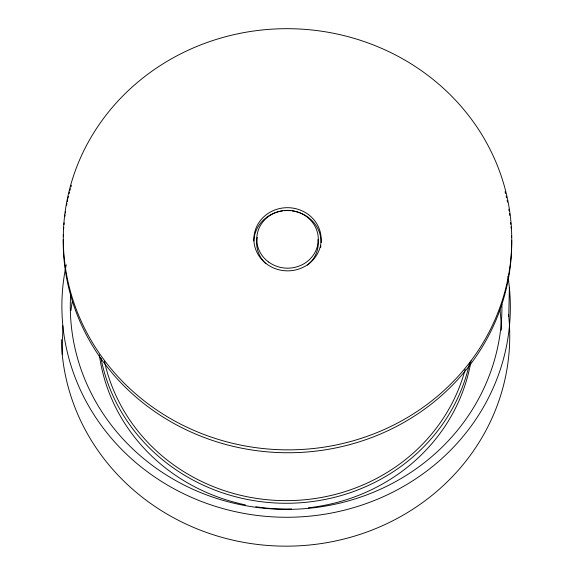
<?xml version="1.0" encoding="UTF-8"?>
<svg xmlns="http://www.w3.org/2000/svg" width="574" height="574" viewBox="0 0 574 574"><rect width="100%" height="100%" fill="white"/><g stroke="black" fill="none" stroke-linecap="round" stroke-linejoin="round"><path stroke-width="0.86" d="M62.25 354.632L62.853 325.745M508.765 316.518L509.375 287.631M508.586 314.767A224.24 210.579 1.2 0 1 299.327 545.795A224.24 210.579 1.2 0 1 61.332 339.6M507.897 276.209A224.24 210.579 1.2 0 1 280.507 517.188A224.24 210.579 1.2 0 1 66.261 264.743M70.975 310.541A215.831 202.687 1.2 0 1 72.188 301.781M499.947 309.817A215.831 202.687 1.2 0 1 501.367 330.208M501.913 304.206A215.831 202.687 1.2 0 1 281.791 509.325A215.831 202.687 1.2 0 1 70.616 295.029M511.685 240.248A224.24 210.579 1.2 0 1 287.753 452.75A224.24 210.579 1.2 0 1 63.24 239.667M63.312 236.144A224.24 210.579 1.2 0 1 63.362 234.379M63.635 229.069A224.24 210.579 1.2 0 1 63.75 227.297M63.965 224.628A224.24 210.579 1.2 0 1 64.123 222.856M64.819 216.635A224.24 210.579 1.2 0 1 65.049 214.863M65.3 213.09A224.24 210.579 1.2 0 1 65.565 211.318M66.62 205.148A224.24 210.579 1.2 0 1 66.957 203.39M67.309 201.639A224.24 210.579 1.2 0 1 67.682 199.888M68.062 198.145A224.24 210.579 1.2 0 1 68.464 196.408M69.088 193.811A224.24 210.579 1.2 0 1 69.526 192.082M69.978 190.367A224.24 210.579 1.2 0 1 70.444 188.652M70.925 186.952A224.24 210.579 1.2 0 1 71.42 185.251M505.041 191.773A224.24 210.579 1.2 0 1 505.486 193.488M506.132 196.071A224.24 210.579 1.2 0 1 506.541 197.8M507.129 200.412A224.24 210.579 1.2 0 1 507.502 202.156M508.837 209.18A224.24 210.579 1.2 0 1 509.131 210.945M509.547 213.6A224.24 210.579 1.2 0 1 509.798 215.372M510.659 222.482A224.24 210.579 1.2 0 1 510.838 224.262M511.068 226.931A224.24 210.579 1.2 0 1 511.204 228.71M511.578 235.821A224.24 210.579 1.2 0 1 511.628 237.593M320.88 245.83A33.636 31.584 1.2 0 1 320.636 247.473M253.852 240.965A33.636 31.584 1.2 0 1 282.508 210.909M284.259 210.708A33.636 31.584 1.2 0 1 290.401 210.701M292.166 210.895A33.636 31.584 1.2 0 1 321.096 242.537M471.024 360.903A187.798 176.362 1.2 0 1 308.353 507.811M291.527 508.98A187.798 176.362 1.2 0 1 255.81 506.749M245.349 504.862A187.798 176.362 1.2 0 1 99.331 354.883M469.632 362.919A187.798 176.362 1.2 0 1 283.463 503.255A187.798 176.362 1.2 0 1 100.902 357.896M465.17 369.455A184.993 173.728 1.2 0 1 281.683 500.593A184.993 173.728 1.2 0 1 104.439 361.225M317.989 239.609A30.781 28.908 1.2 0 1 307.42 265.166M265.862 263.681A30.781 28.908 1.2 0 1 257.245 237.442M127.521 386.41A224.24 210.579 1.2 0 0 503.577 296.177A224.24 210.579 1.2 0 0 231.487 35.229A224.24 210.579 1.2 0 0 127.521 386.41M263.523 261.342A33.636 31.584 1.2 0 0 319.933 247.81A33.636 31.584 1.2 0 0 279.122 208.663A33.636 31.584 1.2 0 0 263.523 261.342M268.632 262.045A30.781 28.908 1.2 0 0 318.018 243.304A30.781 28.908 1.2 0 0 275.929 212.466A30.781 28.908 1.2 0 0 268.632 262.045"/></g></svg>
